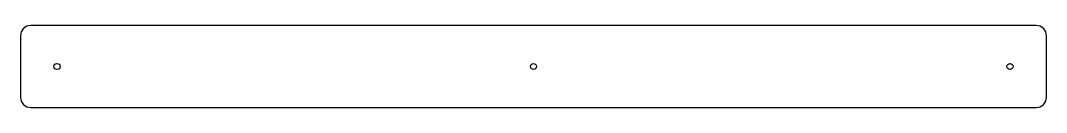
# Model space of a CAD drawing. Extents: x -12.5 to 12.5, y -1 to 1.
import ezdxf

# ---------------------------------------------------------------- set-up
doc = ezdxf.new("R2010")
doc.units = 0
doc.layers.get('0').update_dxf_attribs({"linetype": 'CONTINUOUS'})

msp = doc.modelspace()

# ---------------------------------------------------------------- linework, layer by layer
at = {"color": 7, "linetype": 'CONTINUOUS'}
for p, q in [((12.222, 1), (-12.222, 1)), ((-12.472, 0.75), (-12.472, -0.75)), ((12.472, -0.75), (12.472, 0.75)), ((-12.222, -1), (12.222, -1))]:
    msp.add_line(p, q, dxfattribs=at)
for centre, radius in [((-11.585, 0), 0.0748), ((0, 0), 0.0747), ((11.585, 0), 0.0747)]:
    msp.add_circle(centre, radius, dxfattribs=at)
for centre, start, end in [((-12.222, 0.75), 90, 180), ((12.222, 0.75), 0, 90), ((-12.222, -0.75), 180, 270), ((12.222, -0.75), 270, 0)]:
    msp.add_arc(centre, 0.25, start, end, dxfattribs=at)

doc.saveas('drawing.dxf')
